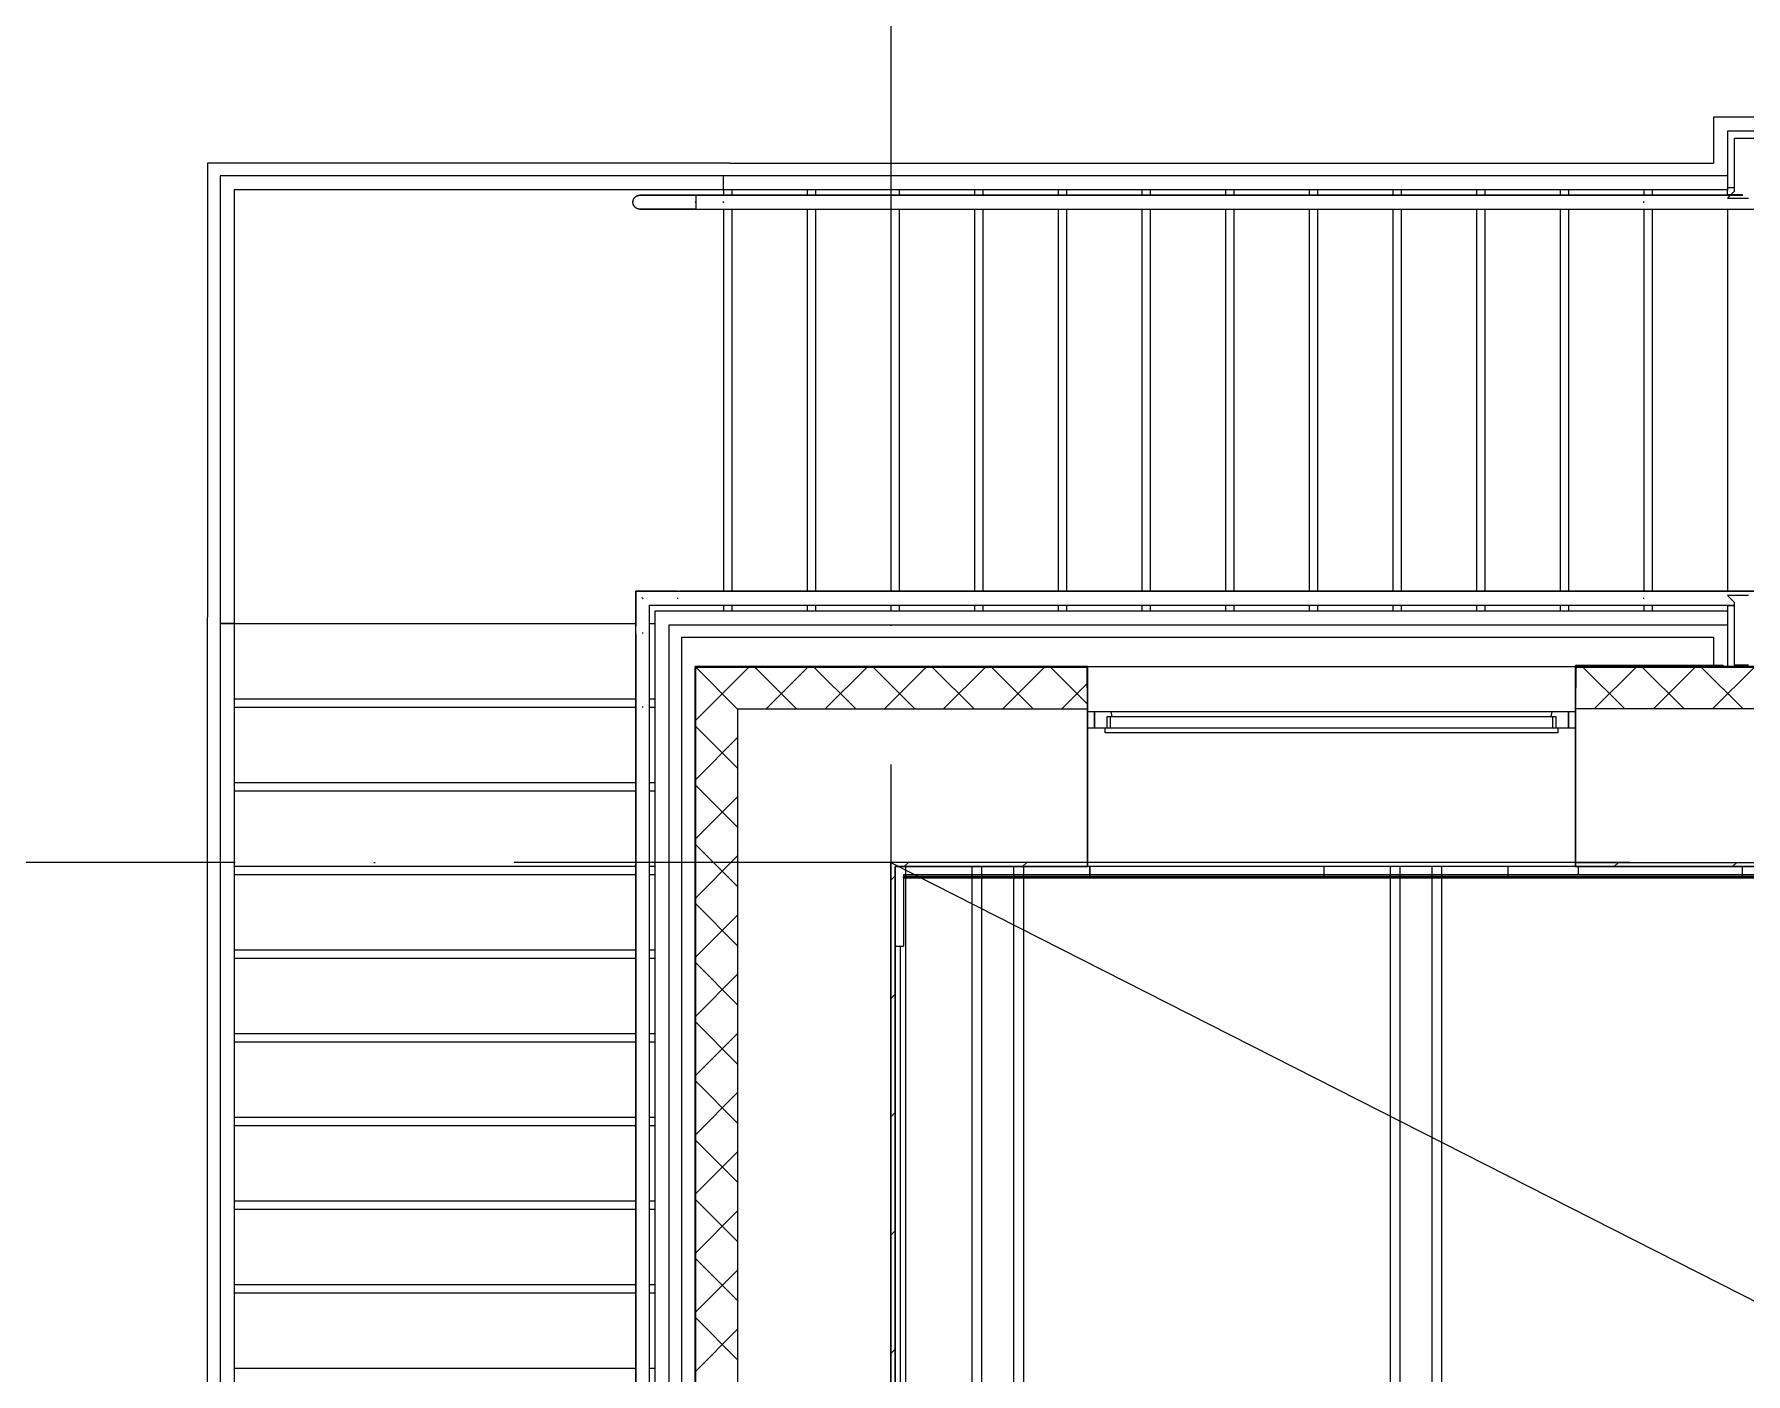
# Model space of a CAD drawing. Header units: millimetres. Extents: x -421858 to 614926, y -468665 to 141641.
# Drawn here: x 248074 to 254211, y 27403 to 32206 of the extents above; entities that cross this region are included whole.
import ezdxf

# ---------------------------------------------------------------- set-up
doc = ezdxf.new("R2010")
doc.units = ezdxf.units.MM
doc.linetypes.add('ADSK_Линия сетки', pattern=[25, 20, -2.5, 0, -2.5])
doc.linetypes.add('ADSK_Сверху', pattern=[450, 300, -150])
for name, color, linetype, lineweight in [('_ Окна', 7, 'Continuous', 9), ('Лестницы', 252, 'Continuous', 9), ('Линии', 252, 'Continuous', 9), ('Ограждение', 252, 'Continuous', 9), ('Окна', 252, 'Continuous', 9), ('Оси', 252, 'Continuous', 9), ('Перекрытие', 252, 'Continuous', 18), ('Стены внутренние', 7, 'Continuous', 18), ('Стены наружные', 7, 'Continuous', 18), ('Стены штриховка', 252, 'Continuous', 9)]:
    doc.layers.add(name, color=color, linetype=linetype, lineweight=lineweight)

# ---------------------------------------------------------------- blocks, each defined once
blk = doc.blocks.new('Перекрытия 2 - Перекрытия 1-1699410-3 этаж копия 1')
at = {"layer": 'Перекрытие', "ltscale": 100}
for p, q in [((-26283.5, 26745.3), (-26283.5, 26710.3)), ((-26283.5, 26705.3), (-26283.5, 15415.3)), ((-26046, 26745.3), (-26046, 26710.3)), ((-26046, 26705.3), (-26046, 15415.3)), ((-26011, 26745.3), (-26011, 26710.3)), ((-26011, 26705.3), (-26011, 15415.3)), ((-25896, 26745.3), (-25896, 26710.3)), ((-25896, 26705.3), (-25896, 15415.3)), ((-25861, 26745.3), (-25861, 26710.3)), ((-25861, 26705.3), (-25861, 15415.3)), ((-25623.5, 26745.3), (-25623.5, 26710.3)), ((-24783.5, 26745.3), (-24783.5, 26710.3)), ((-24546, 26745.3), (-24546, 26710.3)), ((-24546, 26705.3), (-24546, 15415.3)), ((-24511, 26745.3), (-24511, 26710.3)), ((-24511, 26705.3), (-24511, 15415.3)), ((-24396, 26745.3), (-24396, 26710.3)), ((-24396, 26705.3), (-24396, 15415.3)), ((-24361, 26745.3), (-24361, 26710.3)), ((-24361, 26705.3), (-24361, 15415.3)), ((-24123.5, 26745.3), (-24123.5, 26710.3)), ((-23283.5, 26745.3), (-23283.5, 26710.3))]:
    blk.add_line(p, q, dxfattribs=at)
blk = doc.blocks.new('3 этаж')
at = {"layer": '_ Окна', "color": 251, "true_color": 0x636466}
for p, q in [((251875.8, 29776.6), (251850.8, 29776.6)), ((251875.8, 29718.6), (251875.8, 29776.6)), ((253600.8, 29776.6), (253575.8, 29776.6)), ((253575.8, 29776.6), (253575.8, 29718.6)), ((251850.8, 29718.6), (251875.8, 29718.6)), ((253575.8, 29718.6), (253600.8, 29718.6))]:
    blk.add_line(p, q, dxfattribs=at)
at = {"layer": '_ Окна', "color": 251, "lineweight": 18, "true_color": 0x636466}
for p, q in [((251935.2, 29776.6), (251875.8, 29776.6)), ((251875.8, 29776.6), (251875.8, 29718.6)), ((251939.8, 29759.6), (251935.2, 29776.6)), ((253516.3, 29776.6), (253511.8, 29759.6)), ((253575.8, 29776.6), (253516.3, 29776.6)), ((253575.8, 29718.6), (253575.8, 29776.6)), ((251875.8, 29718.6), (251913.8, 29718.6)), ((251921.8, 29718.6), (251921.8, 29759.6)), ((251921.8, 29759.6), (251933.8, 29759.6)), ((253517.8, 29759.6), (253529.8, 29759.6)), ((253529.8, 29759.6), (253529.8, 29718.6)), ((253537.8, 29718.6), (253575.8, 29718.6))]:
    blk.add_line(p, q, dxfattribs=at)
at = {"layer": 'Лестницы', "color": 251, "true_color": 0x636466}
for p, q in [((254095.8, 31908.6), (254095.8, 31743.6)), ((256821, 31908.6), (254095.8, 31908.6)), ((254145.8, 31858.6), (254145.8, 31698.6)), ((256771, 31858.6), (254145.8, 31858.6)), ((248695.8, 31743.6), (248695.8, 30116.1)), ((250568.4, 31743.6), (248695.8, 31743.6)), ((250568.4, 31743.6), (254095.8, 31743.6)), ((250545.8, 31648.6), (250545.8, 31628.6)), ((250575.8, 31648.6), (250575.8, 31628.6)), ((250845.8, 31648.6), (250845.8, 31628.6)), ((250875.8, 31648.6), (250875.8, 31628.6)), ((251145.8, 31648.6), (251145.8, 31628.6)), ((251175.8, 31648.6), (251175.8, 31628.6)), ((251445.8, 31648.6), (251445.8, 31628.6)), ((251475.8, 31648.6), (251475.8, 31628.6)), ((251745.8, 31648.6), (251745.8, 31628.6)), ((251775.8, 31648.6), (251775.8, 31628.6)), ((252045.8, 31648.6), (252045.8, 31628.6)), ((252075.8, 31648.6), (252075.8, 31628.6)), ((252345.8, 31648.6), (252345.8, 31628.6)), ((252375.8, 31648.6), (252375.8, 31628.6)), ((252645.8, 31648.6), (252645.8, 31628.6)), ((252675.8, 31648.6), (252675.8, 31628.6)), ((252945.8, 31648.6), (252945.8, 31628.6)), ((252975.8, 31648.6), (252975.8, 31628.6)), ((253245.8, 31648.6), (253245.8, 31628.6)), ((253275.8, 31648.6), (253275.8, 31628.6)), ((253545.8, 31648.6), (253545.8, 31628.6)), ((253575.8, 31648.6), (253575.8, 31628.6)), ((253845.8, 31648.6), (253845.8, 31628.6)), ((253875.8, 31648.6), (253875.8, 31628.6)), ((254145.8, 31631.1), (254145.8, 31628.6)), ((250545.8, 31578.6), (250545.8, 30208.6)), ((250575.8, 31578.6), (250575.8, 30208.6)), ((250845.8, 31578.6), (250845.8, 30208.6)), ((250875.8, 31578.6), (250875.8, 30208.6)), ((251145.8, 31578.6), (251145.8, 30208.6)), ((251175.8, 31578.6), (251175.8, 30208.6)), ((251445.8, 31578.6), (251445.8, 30208.6)), ((251475.8, 31578.6), (251475.8, 30208.6)), ((251745.8, 31578.6), (251745.8, 30208.6)), ((251775.8, 31578.6), (251775.8, 30208.6)), ((252045.8, 31578.6), (252045.8, 30208.6)), ((252075.8, 31578.6), (252075.8, 30208.6)), ((252345.8, 31578.6), (252345.8, 30208.6)), ((252375.8, 31578.6), (252375.8, 30208.6)), ((252645.8, 31578.6), (252645.8, 30208.6)), ((252675.8, 31578.6), (252675.8, 30208.6)), ((252945.8, 31578.6), (252945.8, 30208.6)), ((252975.8, 31578.6), (252975.8, 30208.6)), ((253245.8, 31578.6), (253245.8, 30208.6)), ((253275.8, 31578.6), (253275.8, 30208.6)), ((253545.8, 31578.6), (253545.8, 30208.6)), ((253575.8, 31578.6), (253575.8, 30208.6)), ((253845.8, 31578.6), (253845.8, 30208.6)), ((253875.8, 31578.6), (253875.8, 30208.6)), ((254145.8, 31578.6), (254145.8, 30208.6)), ((250545.8, 30158.6), (250545.8, 30138.6)), ((250575.8, 30158.6), (250575.8, 30138.6)), ((250845.8, 30158.6), (250845.8, 30138.6)), ((250875.8, 30158.6), (250875.8, 30138.6)), ((251145.8, 30158.6), (251145.8, 30138.6)), ((251175.8, 30158.6), (251175.8, 30138.6)), ((251445.8, 30158.6), (251445.8, 30138.6)), ((251475.8, 30158.6), (251475.8, 30138.6)), ((251745.8, 30158.6), (251745.8, 30138.6)), ((251775.8, 30158.6), (251775.8, 30138.6)), ((252045.8, 30158.6), (252045.8, 30138.6)), ((252075.8, 30158.6), (252075.8, 30138.6)), ((252345.8, 30158.6), (252345.8, 30138.6)), ((252375.8, 30158.6), (252375.8, 30138.6)), ((252645.8, 30158.6), (252645.8, 30138.6)), ((252675.8, 30158.6), (252675.8, 30138.6)), ((252945.8, 30158.6), (252945.8, 30138.6)), ((252975.8, 30158.6), (252975.8, 30138.6)), ((253245.8, 30158.6), (253245.8, 30138.6)), ((253275.8, 30158.6), (253275.8, 30138.6)), ((253545.8, 30158.6), (253545.8, 30138.6)), ((253575.8, 30158.6), (253575.8, 30138.6)), ((253845.8, 30158.6), (253845.8, 30138.6)), ((253875.8, 30158.6), (253875.8, 30138.6)), ((254145.8, 30156.1), (254145.8, 30138.6)), ((248695.8, 25293.6), (248695.8, 30116.1)), ((248790.4, 30093.6), (250230.8, 30093.6)), ((250280.8, 30093.6), (250300.8, 30093.6)), ((254145.8, 30088.6), (254145.8, 29938.6)), ((250395.8, 30043.6), (250568.4, 30043.6)), ((250395.8, 25293.6), (250395.8, 30043.6)), ((250568.4, 30043.6), (254095.8, 30043.6)), ((254095.8, 30043.6), (254095.8, 29943.6)), ((248790.4, 29823.6), (250230.8, 29823.6)), ((248790.4, 29793.6), (250230.8, 29793.6)), ((250280.8, 29823.6), (250300.8, 29823.6)), ((250280.8, 29793.6), (250300.8, 29793.6)), ((248790.4, 29523.6), (250230.8, 29523.6)), ((250280.8, 29523.6), (250300.8, 29523.6)), ((248790.4, 29493.6), (250230.8, 29493.6)), ((250280.8, 29493.6), (250300.8, 29493.6)), ((248790.4, 29223.6), (250230.8, 29223.6)), ((250280.8, 29223.6), (250300.8, 29223.6)), ((248790.4, 29193.6), (250230.8, 29193.6)), ((250280.8, 29193.6), (250300.8, 29193.6)), ((248790.4, 28923.6), (250230.8, 28923.6)), ((250280.8, 28923.6), (250300.8, 28923.6)), ((248790.4, 28893.6), (250230.8, 28893.6)), ((250280.8, 28893.6), (250300.8, 28893.6)), ((248790.4, 28623.6), (250230.8, 28623.6)), ((250280.8, 28623.6), (250300.8, 28623.6)), ((248790.4, 28593.6), (250230.8, 28593.6)), ((250280.8, 28593.6), (250300.8, 28593.6)), ((248790.4, 28323.6), (250230.8, 28323.6)), ((250280.8, 28323.6), (250300.8, 28323.6)), ((248790.4, 28293.6), (250230.8, 28293.6)), ((250280.8, 28293.6), (250300.8, 28293.6)), ((248790.4, 28023.6), (250230.8, 28023.6)), ((248790.4, 27993.6), (250230.8, 27993.6)), ((250280.8, 28023.6), (250300.8, 28023.6)), ((250280.8, 27993.6), (250300.8, 27993.6)), ((248790.4, 27723.6), (250230.8, 27723.6)), ((248790.4, 27693.6), (250230.8, 27693.6)), ((250280.8, 27723.6), (250300.8, 27723.6)), ((250280.8, 27693.6), (250300.8, 27693.6)), ((248790.4, 27423.6), (250230.8, 27423.6)), ((250280.8, 27423.6), (250300.8, 27423.6))]:
    blk.add_line(p, q, dxfattribs=at)
at = {"layer": 'Линии', "color": 251, "linetype": 'ADSK_Сверху', "ltscale": 200, "true_color": 0x636466}
blk.add_line((251145.8, 29236.6), (273585.8, 17836.6), dxfattribs=at)
at = {"layer": 'Ограждение', "color": 251, "true_color": 0x636466}
for p, q in [((254170.8, 31833.6), (256746, 31833.6)), ((254170.8, 31643.6), (254170.8, 31833.6)), ((248740.4, 31698.6), (248740.4, 30093.6)), ((250545.8, 31698.6), (248740.4, 31698.6)), ((250545.8, 31648.6), (250545.8, 31698.6)), ((253845.8, 31698.6), (250545.8, 31698.6)), ((254145.8, 31698.6), (253845.8, 31698.6)), ((254145.8, 31698.6), (254145.8, 31648.6)), ((248790.4, 31648.6), (248790.4, 30093.6)), ((250545.8, 31648.6), (248790.4, 31648.6)), ((250221.1, 31607.5), (250221.3, 31608.5)), ((250221.3, 31608.5), (250221.5, 31609.5)), ((250221.5, 31609.5), (250221.8, 31610.5)), ((250221.8, 31610.5), (250222, 31611.4)), ((250222, 31611.4), (250222.4, 31612.4)), ((250222.4, 31612.4), (250222.8, 31613.3)), ((250222.8, 31613.3), (250223.2, 31614.2)), ((250223.2, 31614.2), (250223.6, 31615.1)), ((250223.6, 31615.1), (250224.1, 31616)), ((250224.1, 31616), (250224.6, 31616.8)), ((250224.6, 31616.8), (250225.1, 31617.7)), ((250225.1, 31617.7), (250225.7, 31618.5)), ((250225.7, 31618.5), (250226.3, 31619.3)), ((250226.3, 31619.3), (250227, 31620)), ((250227, 31620), (250227.7, 31620.8)), ((250227.7, 31620.8), (250228.4, 31621.5)), ((250228.4, 31621.5), (250229.1, 31622.2)), ((250229.1, 31622.2), (250229.9, 31622.8)), ((250229.9, 31622.8), (250230.6, 31623.4)), ((250230.6, 31623.4), (250231.4, 31624)), ((250231.4, 31624), (250232.3, 31624.6)), ((250232.3, 31624.6), (250233.1, 31625.1)), ((250233.1, 31625.1), (250234, 31625.6)), ((250234, 31625.6), (250234.9, 31626.1)), ((250234.9, 31626.1), (250235.8, 31626.5)), ((250235.8, 31626.5), (250236.7, 31626.9)), ((250236.7, 31626.9), (250237.7, 31627.2)), ((250237.7, 31627.2), (250238.6, 31627.5)), ((250238.6, 31627.5), (250239.6, 31627.8)), ((250239.6, 31627.8), (250240.5, 31628)), ((250240.5, 31628), (250241.5, 31628.2)), ((250241.5, 31628.2), (250242.5, 31628.3)), ((250242.5, 31628.3), (250243.5, 31628.5)), ((250243.5, 31628.5), (250244.5, 31628.5)), ((250244.5, 31628.5), (250245.5, 31628.6)), ((250245.5, 31628.6), (250245.8, 31628.6)), ((250246, 31628.6), (250245.8, 31628.6)), ((250245.8, 31628.6), (250245.8, 31628.6)), ((250245.8, 31628.6), (250245.9, 31628.6)), ((250245.9, 31628.6), (250246.4, 31628.6)), ((250246.6, 31628.6), (250246, 31628.6)), ((250246.4, 31628.6), (250247.2, 31628.6)), ((250247.5, 31628.6), (250246.6, 31628.6)), ((250247.2, 31628.6), (250248.3, 31628.6)), ((250248.7, 31628.6), (250247.5, 31628.6)), ((250248.3, 31628.6), (250249.8, 31628.6)), ((250250.2, 31628.6), (250248.7, 31628.6)), ((250249.8, 31628.6), (250251.5, 31628.6)), ((250252, 31628.6), (250250.2, 31628.6)), ((250251.5, 31628.6), (250253.6, 31628.6)), ((250254.2, 31628.6), (250252, 31628.6)), ((250253.6, 31628.6), (250255.9, 31628.6)), ((250256.6, 31628.6), (250254.2, 31628.6)), ((250255.9, 31628.6), (250258.6, 31628.6)), ((250259.4, 31628.6), (250256.6, 31628.6)), ((250258.6, 31628.6), (250261.6, 31628.6)), ((250262.4, 31628.6), (250259.4, 31628.6)), ((250261.6, 31628.6), (250264.8, 31628.6)), ((250265.8, 31628.6), (250262.4, 31628.6)), ((250264.8, 31628.6), (250268.4, 31628.6)), ((250269.4, 31628.6), (250265.8, 31628.6)), ((250268.4, 31628.6), (250272.2, 31628.6)), ((250273.3, 31628.6), (250269.4, 31628.6)), ((250272.2, 31628.6), (250276.3, 31628.6)), ((250277.5, 31628.6), (250273.3, 31628.6)), ((250276.3, 31628.6), (250280.7, 31628.6)), ((250281.9, 31628.6), (250277.5, 31628.6)), ((250280.7, 31628.6), (250285.4, 31628.6)), ((250286.7, 31628.6), (250281.9, 31628.6)), ((250285.4, 31628.6), (250290.3, 31628.6)), ((250291.6, 31628.6), (250286.7, 31628.6)), ((250290.3, 31628.6), (250295.4, 31628.6)), ((250296.9, 31628.6), (250291.6, 31628.6)), ((250295.4, 31628.6), (250300.8, 31628.6)), ((250302.3, 31628.6), (250296.9, 31628.6)), ((250300.8, 31628.6), (250306.4, 31628.6)), ((250308, 31628.6), (250302.3, 31628.6)), ((250306.4, 31628.6), (250312.3, 31628.6)), ((250313.9, 31628.6), (250308, 31628.6)), ((250312.3, 31628.6), (250318.3, 31628.6)), ((250320, 31628.6), (250313.9, 31628.6)), ((250318.3, 31628.6), (250324.6, 31628.6)), ((250326.3, 31628.6), (250320, 31628.6)), ((250324.6, 31628.6), (250331.1, 31628.6)), ((250332.9, 31628.6), (250326.3, 31628.6)), ((250331.1, 31628.6), (250337.7, 31628.6)), ((250339.5, 31628.6), (250332.9, 31628.6)), ((250337.7, 31628.6), (250344.5, 31628.6)), ((250346.4, 31628.6), (250339.5, 31628.6)), ((250344.5, 31628.6), (250351.5, 31628.6)), ((250353.4, 31628.6), (250346.4, 31628.6)), ((250351.5, 31628.6), (250358.6, 31628.6)), ((250360.6, 31628.6), (250353.4, 31628.6)), ((250358.6, 31628.6), (250365.9, 31628.6)), ((250367.9, 31628.6), (250360.6, 31628.6)), ((250365.9, 31628.6), (250373.3, 31628.6)), ((250375.3, 31628.6), (250367.9, 31628.6)), ((250373.3, 31628.6), (250380.8, 31628.6)), ((250382.9, 31628.6), (250375.3, 31628.6)), ((250380.8, 31628.6), (250388.4, 31628.6)), ((250390.5, 31628.6), (250382.9, 31628.6)), ((250388.4, 31628.6), (250396.1, 31628.6)), ((250398.2, 31628.6), (250390.5, 31628.6)), ((250396.1, 31628.6), (250403.9, 31628.6)), ((250406, 31628.6), (250398.2, 31628.6)), ((250403.9, 31628.6), (250411.8, 31628.6)), ((250413.9, 31628.6), (250406, 31628.6)), ((250411.8, 31628.6), (250419.7, 31628.6)), ((250421.8, 31628.6), (250413.9, 31628.6)), ((250419.7, 31628.6), (250427.6, 31628.6)), ((250429.8, 31628.6), (250421.8, 31628.6)), ((250427.6, 31628.6), (250435.6, 31628.6)), ((250437.8, 31628.6), (250429.8, 31628.6)), ((250435.6, 31628.6), (250443.6, 31628.6)), ((250445.8, 31628.6), (250437.8, 31628.6)), ((250443.6, 31628.6), (250445.8, 31628.6)), ((250546.4, 31628.6), (250445.8, 31628.6)), ((250445.8, 31628.6), (250445.8, 31578.6)), ((250445.8, 31628.6), (250545.8, 31628.6)), ((253845.8, 31648.6), (250545.8, 31648.6)), ((250545.8, 31628.6), (253845.8, 31628.6)), ((253852, 31628.6), (250552, 31628.6)), ((254145.8, 31648.6), (253845.8, 31648.6)), ((253845.8, 31628.6), (254200.8, 31628.6)), ((254145.8, 31628.6), (253852, 31628.6)), ((254145.8, 31656.1), (254170.8, 31656.1)), ((254145.8, 31631.1), (254145.8, 31648.6)), ((254145.8, 31618.6), (254170.8, 31643.6)), ((254145.8, 31631.1), (254195.8, 31631.1)), ((254200.8, 31628.6), (254145.8, 31628.6)), ((254145.8, 31618.6), (254220.8, 31618.6)), ((250220.8, 31604.6), (250220.9, 31605.6)), ((250220.8, 31603.6), (250220.8, 31604.6)), ((250220.8, 31603.3), (250220.8, 31603.6)), ((250220.8, 31602.3), (250220.8, 31603.3)), ((250220.9, 31601.3), (250220.8, 31602.3)), ((250220.9, 31605.6), (250221, 31606.5)), ((250221, 31600.3), (250220.9, 31601.3)), ((250221, 31606.5), (250221.1, 31607.5)), ((250221.1, 31599.3), (250221, 31600.3)), ((250221.3, 31598.3), (250221.1, 31599.3)), ((250221.6, 31597.4), (250221.3, 31598.3)), ((250221.8, 31596.4), (250221.6, 31597.4)), ((250222.1, 31595.4), (250221.8, 31596.4)), ((250222.5, 31594.5), (250222.1, 31595.4)), ((250222.9, 31593.6), (250222.5, 31594.5)), ((250223.3, 31592.7), (250222.9, 31593.6)), ((250223.7, 31591.8), (250223.3, 31592.7)), ((250224.2, 31590.9), (250223.7, 31591.8)), ((250224.7, 31590), (250224.2, 31590.9)), ((250225.3, 31589.2), (250224.7, 31590)), ((250225.9, 31588.4), (250225.3, 31589.2)), ((250226.5, 31587.6), (250225.9, 31588.4)), ((250227.2, 31586.9), (250226.5, 31587.6)), ((250227.8, 31586.1), (250227.2, 31586.9)), ((250228.6, 31585.4), (250227.8, 31586.1)), ((250229.3, 31584.8), (250228.6, 31585.4)), ((250230.1, 31584.1), (250229.3, 31584.8)), ((250230.8, 31583.5), (250230.1, 31584.1)), ((250231.7, 31582.9), (250230.8, 31583.5)), ((250232.5, 31582.4), (250231.7, 31582.9)), ((250233.4, 31581.9), (250232.5, 31582.4)), ((250234.2, 31581.4), (250233.4, 31581.9)), ((250235.1, 31580.9), (250234.2, 31581.4)), ((250236, 31580.5), (250235.1, 31580.9)), ((250237, 31580.2), (250236, 31580.5)), ((250237.9, 31579.8), (250237, 31580.2)), ((250238.9, 31579.5), (250237.9, 31579.8)), ((250239.8, 31579.3), (250238.9, 31579.5)), ((250240.8, 31579.1), (250239.8, 31579.3)), ((250241.8, 31578.9), (250240.8, 31579.1)), ((250242.8, 31578.7), (250241.8, 31578.9)), ((250243.8, 31578.6), (250242.8, 31578.7)), ((250244.8, 31578.6), (250243.8, 31578.6)), ((250245.8, 31578.6), (250244.8, 31578.6)), ((250246, 31578.6), (250245.8, 31578.6)), ((250245.8, 31578.6), (250245.8, 31578.6)), ((250245.8, 31578.6), (250245.9, 31578.6)), ((250245.9, 31578.6), (250246.4, 31578.6)), ((250246.6, 31578.6), (250246, 31578.6)), ((250246.4, 31578.6), (250247.2, 31578.6)), ((250247.5, 31578.6), (250246.6, 31578.6)), ((250247.2, 31578.6), (250248.3, 31578.6)), ((250248.7, 31578.6), (250247.5, 31578.6)), ((250248.3, 31578.6), (250249.8, 31578.6)), ((250250.2, 31578.6), (250248.7, 31578.6)), ((250249.8, 31578.6), (250251.5, 31578.6)), ((250252, 31578.6), (250250.2, 31578.6)), ((250251.5, 31578.6), (250253.6, 31578.6)), ((250254.2, 31578.6), (250252, 31578.6)), ((250253.6, 31578.6), (250255.9, 31578.6)), ((250256.6, 31578.6), (250254.2, 31578.6)), ((250255.9, 31578.6), (250258.6, 31578.6)), ((250259.4, 31578.6), (250256.6, 31578.6)), ((250258.6, 31578.6), (250261.6, 31578.6)), ((250262.4, 31578.6), (250259.4, 31578.6)), ((250261.6, 31578.6), (250264.8, 31578.6)), ((250265.8, 31578.6), (250262.4, 31578.6)), ((250264.8, 31578.6), (250268.4, 31578.6)), ((250269.4, 31578.6), (250265.8, 31578.6)), ((250268.4, 31578.6), (250272.2, 31578.6)), ((250273.3, 31578.6), (250269.4, 31578.6)), ((250272.2, 31578.6), (250276.3, 31578.6)), ((250277.5, 31578.6), (250273.3, 31578.6)), ((250276.3, 31578.6), (250280.7, 31578.6)), ((250281.9, 31578.6), (250277.5, 31578.6)), ((250280.7, 31578.6), (250285.4, 31578.6)), ((250286.7, 31578.6), (250281.9, 31578.6)), ((250285.4, 31578.6), (250290.3, 31578.6)), ((250291.6, 31578.6), (250286.7, 31578.6)), ((250290.3, 31578.6), (250295.4, 31578.6)), ((250296.9, 31578.6), (250291.6, 31578.6)), ((250295.4, 31578.6), (250300.8, 31578.6)), ((250302.3, 31578.6), (250296.9, 31578.6)), ((250300.8, 31578.6), (250306.4, 31578.6)), ((250308, 31578.6), (250302.3, 31578.6)), ((250306.4, 31578.6), (250312.3, 31578.6)), ((250313.9, 31578.6), (250308, 31578.6)), ((250312.3, 31578.6), (250318.3, 31578.6)), ((250320, 31578.6), (250313.9, 31578.6)), ((250318.3, 31578.6), (250324.6, 31578.6)), ((250326.3, 31578.6), (250320, 31578.6)), ((250324.6, 31578.6), (250331.1, 31578.6)), ((250332.9, 31578.6), (250326.3, 31578.6)), ((250331.1, 31578.6), (250337.7, 31578.6)), ((250339.5, 31578.6), (250332.9, 31578.6)), ((250337.7, 31578.6), (250344.5, 31578.6)), ((250346.4, 31578.6), (250339.5, 31578.6)), ((250344.5, 31578.6), (250351.5, 31578.6)), ((250353.4, 31578.6), (250346.4, 31578.6)), ((250351.5, 31578.6), (250358.6, 31578.6)), ((250360.6, 31578.6), (250353.4, 31578.6)), ((250358.6, 31578.6), (250365.9, 31578.6)), ((250367.9, 31578.6), (250360.6, 31578.6)), ((250365.9, 31578.6), (250373.3, 31578.6)), ((250375.3, 31578.6), (250367.9, 31578.6)), ((250373.3, 31578.6), (250380.8, 31578.6)), ((250382.9, 31578.6), (250375.3, 31578.6)), ((250380.8, 31578.6), (250388.4, 31578.6)), ((250390.5, 31578.6), (250382.9, 31578.6)), ((250388.4, 31578.6), (250396.1, 31578.6)), ((250398.2, 31578.6), (250390.5, 31578.6)), ((250396.1, 31578.6), (250403.9, 31578.6)), ((250406, 31578.6), (250398.2, 31578.6)), ((250403.9, 31578.6), (250411.8, 31578.6)), ((250413.9, 31578.6), (250406, 31578.6)), ((250411.8, 31578.6), (250419.7, 31578.6)), ((250421.8, 31578.6), (250413.9, 31578.6)), ((250419.7, 31578.6), (250427.6, 31578.6)), ((250429.8, 31578.6), (250421.8, 31578.6)), ((250427.6, 31578.6), (250435.6, 31578.6)), ((250437.8, 31578.6), (250429.8, 31578.6)), ((250435.6, 31578.6), (250443.6, 31578.6)), ((250445.8, 31578.6), (250437.8, 31578.6)), ((250443.6, 31578.6), (250445.8, 31578.6)), ((250445.8, 31605.9), (250445.8, 31601.2)), ((250445.8, 31603.6), (250445.8, 31605.9)), ((250445.8, 31601.2), (250445.8, 31603.6)), ((250445.8, 31578.6), (250546.4, 31578.6)), ((250445.8, 31578.6), (250545.8, 31578.6)), ((250545.8, 31578.6), (253845.8, 31578.6)), ((250552, 31578.6), (253852, 31578.6)), ((253845.8, 31578.6), (254245.8, 31578.6)), ((253852, 31578.6), (254145.8, 31578.6)), ((254145.8, 31578.6), (254245.8, 31578.6)), ((250230.8, 30208.6), (250230.8, 30083.2)), ((250381.8, 30208.6), (250230.8, 30208.6)), ((250230.8, 30208.6), (250381.2, 30208.6)), ((250230.8, 30058.2), (250230.8, 30208.6)), ((250381.2, 30208.6), (253845.8, 30208.6)), ((250612.5, 30208.6), (250387.4, 30208.6)), ((253852, 30208.6), (250612.5, 30208.6)), ((253845.8, 30208.6), (254245.8, 30208.6)), ((254145.8, 30208.6), (253852, 30208.6)), ((254245.8, 30208.6), (254145.8, 30208.6)), ((250280.8, 30083.2), (250280.8, 30158.6)), ((250280.8, 30158.6), (250381.8, 30158.6)), ((250280.8, 30158.6), (250381.2, 30158.6)), ((250280.8, 30058.2), (250280.8, 30158.6)), ((250300.8, 30138.6), (250600.8, 30138.6)), ((250300.8, 29793.6), (250300.8, 30138.6)), ((250381.2, 30158.6), (253845.8, 30158.6)), ((250387.4, 30158.6), (250612.5, 30158.6)), ((250600.8, 30138.6), (253845.8, 30138.6)), ((250612.5, 30158.6), (253852, 30158.6)), ((253845.8, 30158.6), (254170.8, 30158.6)), ((253845.8, 30138.6), (254145.8, 30138.6)), ((253852, 30158.6), (254145.8, 30158.6)), ((254170.8, 30168.6), (254145.8, 30193.6)), ((254220.8, 30193.6), (254145.8, 30193.6)), ((254145.8, 30158.6), (254170.8, 30158.6)), ((254145.8, 30156.1), (254145.8, 30158.6)), ((254170.8, 30156.1), (254145.8, 30156.1)), ((254145.8, 30138.6), (254145.8, 30088.6)), ((254170.8, 29943.6), (254170.8, 30168.6)), ((248740.4, 30093.6), (248790.4, 30093.6)), ((248740.4, 30093.6), (248740.4, 29793.6)), ((248790.4, 30093.6), (248740.4, 30093.6)), ((248790.4, 30093.6), (248790.4, 29793.6)), ((250350.8, 30088.6), (250600.8, 30088.6)), ((250350.8, 29793.6), (250350.8, 30088.6)), ((250600.8, 30088.6), (253845.8, 30088.6)), ((253845.8, 30088.6), (254145.8, 30088.6)), ((250230.8, 30058.2), (250230.8, 29799.8)), ((250230.8, 29793.6), (250230.8, 30058.2)), ((250280.8, 29799.8), (250280.8, 30058.2)), ((250280.8, 29793.6), (250280.8, 30058.2)), ((254220.8, 29943.6), (254170.8, 29943.6)), ((248740.4, 29793.6), (248740.4, 25293.6)), ((248790.4, 29793.6), (248790.4, 25293.6)), ((250230.8, 29799.8), (250230.8, 25299.8)), ((250230.8, 25293.6), (250230.8, 29793.6)), ((250280.8, 25299.8), (250280.8, 29799.8)), ((250280.8, 25293.6), (250280.8, 29793.6)), ((250300.8, 25293.6), (250300.8, 29793.6)), ((250350.8, 25293.6), (250350.8, 29793.6)), ((251180.8, 25736.6), (251180.8, 28936.6))]:
    blk.add_line(p, q, dxfattribs=at)
for points in [[(250545.8, 31601.5), (250545.8, 31602.2), (250545.8, 31603.6), (250545.8, 31604.9), (250545.8, 31605.6)], [(253845.8, 31601.5), (253845.8, 31602.2), (253845.8, 31603.6), (253845.8, 31604.9), (253845.8, 31605.6)], [(250381.2, 30185.6), (250381.2, 30184.9), (250381.2, 30183.6), (250381.2, 30182.2), (250381.2, 30181.5)], [(253845.8, 30181.5), (253845.8, 30182.2), (253845.8, 30183.6), (253845.8, 30184.9), (253845.8, 30185.6)], [(250258.1, 30058.3), (250257.3, 30058.2), (250255.8, 30058.1), (250254.2, 30058.2), (250253.4, 30058.3)], [(250257.8, 29793.6), (250257.2, 29793.6), (250255.8, 29793.5), (250254.4, 29793.6), (250253.7, 29793.6)]]:
    blk.add_open_spline(points, degree=3, dxfattribs=at)
blk.add_open_spline([(250258.1, 30181.2), (250257.9, 30181.5), (250257.1, 30182.2), (250255.8, 30183.6), (250254.5, 30184.9), (250253.7, 30185.7), (250253.4, 30185.9)], degree=3, knots=[0.4701827, 0.4701827, 0.4701827, 0.4701827, 0.47916667, 0.5, 0.52083333, 0.5298173, 0.5298173, 0.5298173, 0.5298173], dxfattribs=at)
at = {"layer": 'Окна', "color": 251, "true_color": 0x636466}
for p, q in [((253516.3, 29776.6), (251935.2, 29776.6)), ((251913.8, 29718.6), (253537.8, 29718.6)), ((251913.8, 29701.6), (251913.8, 29718.6)), ((251933.8, 29759.6), (253517.8, 29759.6)), ((251933.8, 29718.6), (251933.8, 29759.6)), ((253517.8, 29759.6), (253517.8, 29718.6)), ((253537.8, 29718.6), (253537.8, 29701.6)), ((253537.8, 29701.6), (251913.8, 29701.6))]:
    blk.add_line(p, q, dxfattribs=at)
at = {"layer": 'Оси', "color": 251, "linetype": 'ADSK_Линия сетки', "ltscale": 200, "true_color": 0x636466}
for p, q in [((251145.8, 34587.2), (251145.8, 13336.6)), ((308795.8, 29236.6), (237073.5, 29236.6))]:
    blk.add_line(p, q, dxfattribs=at)
at = {"layer": 'Стены внутренние', "color": 251, "lineweight": 30, "true_color": 0x636466}
for p, q in [((250443.8, 29938.6), (250443.8, 17134.6)), ((250443.8, 29938.6), (251850.8, 29938.6)), ((251850.8, 29236.6), (251850.8, 29938.6)), ((253600.8, 29236.6), (253600.8, 29938.6)), ((253600.8, 29938.6), (254655.8, 29938.6))]:
    blk.add_line(p, q, dxfattribs=at)
at = {"layer": 'Стены внутренние', "color": 251, "linetype": 'Continuous', "lineweight": 9, "true_color": 0x636466}
for p, q in [((250595.8, 29786.5), (250445.8, 29936.5)), ((250445.8, 29746.1), (250595.8, 29896.1)), ((250595.8, 29896.1), (250636.2, 29936.6)), ((250807.9, 29786.6), (250657.9, 29936.6)), ((250698.4, 29786.6), (250848.4, 29936.6)), ((251020, 29786.6), (250870, 29936.6)), ((250898.8, 29936.6), (250897.6, 29938.6)), ((250910.5, 29786.6), (251060.5, 29936.6)), ((251232.1, 29786.6), (251082.1, 29936.6)), ((251122.6, 29786.6), (251272.6, 29936.6)), ((251133.4, 29936.6), (251132.2, 29938.6)), ((251444.3, 29786.6), (251294.3, 29936.6)), ((251334.8, 29786.6), (251484.8, 29936.6)), ((251656.4, 29786.6), (251506.4, 29936.6)), ((251546.9, 29786.6), (251696.9, 29936.6)), ((251628.6, 29938.6), (251627.6, 29936.8)), ((251850.8, 29804.3), (251718.5, 29936.6)), ((251720, 29936.6), (251718.8, 29938.6)), ((253602.8, 29933.3), (253606.1, 29936.6)), ((253777.7, 29786.6), (253627.7, 29936.6)), ((253668.2, 29786.6), (253818.2, 29936.6)), ((253989.9, 29786.6), (253839.9, 29936.6)), ((253880.3, 29786.6), (254030.3, 29936.6)), ((254202, 29786.6), (254052, 29936.6)), ((254092.5, 29786.6), (254242.5, 29936.6)), ((251759, 29786.6), (251848.8, 29876.3)), ((250445.8, 29718.6), (250443.8, 29715.2)), ((250595.8, 29574.4), (250445.8, 29724.4)), ((250445.8, 29534), (250595.8, 29684)), ((250595.8, 29362.3), (250445.8, 29512.3)), ((250445.8, 29321.8), (250595.8, 29471.8)), ((250445.7, 29298.8), (250443.8, 29302.2)), ((250595.8, 29150.1), (250445.8, 29300.1)), ((250445.8, 29109.7), (250595.8, 29259.7)), ((250445.8, 29109), (250443.8, 29105.6)), ((250445.8, 29095.5), (250443.8, 29099)), ((250595.8, 28938), (250445.8, 29088)), ((250445.8, 28897.6), (250595.8, 29047.6)), ((250595.8, 28725.9), (250445.8, 28875.9)), ((250445.8, 28685.4), (250595.8, 28835.4)), ((250595.8, 28513.7), (250445.8, 28663.7)), ((250445.8, 28473.3), (250595.8, 28623.3)), ((250595.8, 28301.6), (250445.8, 28451.6)), ((250445.8, 28261.2), (250595.8, 28411.2)), ((250445.8, 28296.2), (250443.8, 28292.8)), ((250595.8, 28089.5), (250445.8, 28239.5)), ((250445.8, 28049.1), (250595.8, 28199.1)), ((250595.8, 27877.3), (250445.8, 28027.3)), ((250445.8, 27836.9), (250595.8, 27986.9)), ((250595.8, 27665.2), (250445.8, 27815.2)), ((250445.8, 27624.8), (250595.8, 27774.8)), ((250595.8, 27453.1), (250445.8, 27603.1)), ((250445.8, 27412.7), (250595.8, 27562.7))]:
    blk.add_line(p, q, dxfattribs=at)
at = {"layer": 'Стены внутренние', "color": 251, "true_color": 0x636466}
for p, q in [((251850.8, 29938.6), (253600.8, 29938.6)), ((250595.8, 29786.6), (250595.8, 17286.6)), ((250595.8, 29786.6), (251850.8, 29786.6)), ((254655.8, 29786.6), (253600.8, 29786.6)), ((253600.8, 29236.6), (254655.8, 29236.6))]:
    blk.add_line(p, q, dxfattribs=at)
at = {"layer": 'Стены наружные', "color": 251, "true_color": 0x636466}
for p, q in [((253600.8, 29943.6), (254130.8, 29943.6)), ((253600.8, 29943.6), (253600.8, 29938.6)), ((254130.8, 29938.6), (254130.8, 29943.6)), ((251850.8, 29236.6), (251145.8, 29236.6)), ((253600.8, 29221.6), (251850.8, 29221.6)), ((251860.8, 29191.6), (251860.8, 29221.6)), ((253610.8, 29221.6), (253610.8, 29191.6)), ((254725.8, 29191.6), (251190.8, 29191.6)), ((251190.8, 29191.6), (251190.8, 29186.6)), ((251190.8, 29181.6), (251190.8, 28936.6)), ((251160.8, 28936.6), (251190.8, 28936.6))]:
    blk.add_line(p, q, dxfattribs=at)
at = {"layer": 'Стены наружные', "color": 251, "lineweight": 30, "true_color": 0x636466}
for p, q in [((251145.8, 17836.6), (251145.8, 29236.6)), ((251160.8, 29221.6), (251850.8, 29221.6)), ((251160.8, 29221.6), (251160.8, 17851.6)), ((251850.8, 29221.6), (251850.8, 29236.6)), ((253600.8, 29221.6), (253600.8, 29236.6)), ((253600.8, 29221.6), (254655.8, 29221.6)), ((251190.8, 29186.6), (273540.8, 29186.6)), ((251190.8, 29181.6), (251190.8, 29186.6)), ((273540.8, 29181.6), (251190.8, 29181.6))]:
    blk.add_line(p, q, dxfattribs=at)
at = {"layer": 'Стены наружные', "color": 251, "linetype": 'Continuous', "lineweight": 9, "true_color": 0x636466}
for p, q in [((251194, 29221.6), (251209, 29236.6)), ((251618.3, 29221.6), (251633.3, 29236.6)), ((253739.6, 29221.6), (253754.6, 29236.6)), ((254163.9, 29221.6), (254178.9, 29236.6)), ((251145.8, 29173.3), (251160.8, 29188.3)), ((251145.8, 28749.1), (251160.8, 28764.1)), ((251145.8, 28324.8), (251160.8, 28339.8)), ((251145.8, 27900.5), (251160.8, 27915.5)), ((251145.8, 27476.3), (251160.8, 27491.3))]:
    blk.add_line(p, q, dxfattribs=at)
at = {"layer": 'Стены штриховка', "color": 251, "true_color": 0x636466}
for p, q in [((250443.8, 29936.6), (251848.8, 29936.6)), ((250445.8, 17134.6), (250445.8, 29938.6)), ((251848.8, 29936.6), (251848.8, 29862.6)), ((253602.8, 29862.6), (253602.8, 29936.6)), ((253602.8, 29936.6), (254653.8, 29936.6)), ((251848.8, 29862.6), (251850.8, 29862.6)), ((253600.8, 29862.6), (253602.8, 29862.6))]:
    blk.add_line(p, q, dxfattribs=at)
at = {"layer": 'Перекрытие', "color": 251, "true_color": 0x636466}
blk.add_blockref('Перекрытия 2 - Перекрытия 1-1699410-3 этаж копия 1', (277481.8, 2476.3), dxfattribs=at)

msp = doc.modelspace()

# ---------------------------------------------------------------- block references
msp.add_blockref('3 этаж', (0, 0))

doc.saveas('drawing.dxf')
